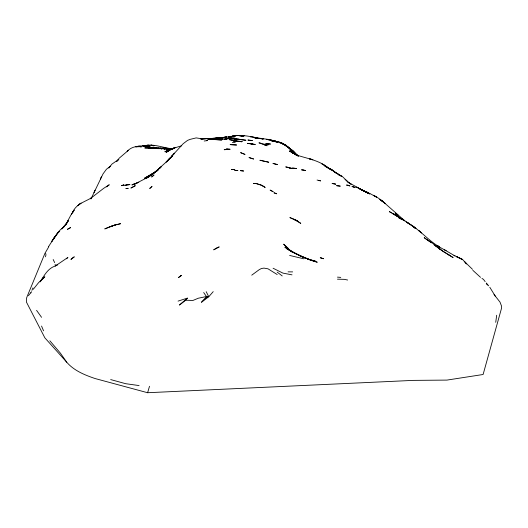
<?xml version="1.0" encoding="UTF-8"?>
<svg xmlns="http://www.w3.org/2000/svg" width="528" height="528" viewBox="0 0 528 528"><rect width="100%" height="100%" fill="white"/><g stroke="black" fill="none" stroke-linecap="round" stroke-linejoin="round"><path stroke-width="0.79" d="M55.282 266.152L55.143 264.337M495.726 322.337L496.696 315.242M45.467 256.813L45.962 254.866L45.698 253.513M48.767 246.814L44.946 253.341L27.113 296.584L26.479 298.313L26.4 302.009L44.847 337.828L67.69 363.277C74.824 371.012 85.298 375.236 95.146 378.556L147.616 392.726L149.503 386.272M30.901 292.961L31.423 291.634M31.911 290.354L32.967 287.892M90.941 198.983L103.052 173.87L106.445 169.237L110.418 166.181L108.808 167.97L112.015 164.03L118.833 159.344L116.596 161.568M95.093 190.166L94.057 192.496L94.769 190.892M66.739 362.221L60.364 353.12L49.85 340.778M101.119 177.573L101.416 176.953L100.346 179.15M65.894 224.479L70.884 215.074L74.204 210.085L71.405 214.243L71.689 213.748M65.538 225.397L68.264 220.48L65.908 224.545M48.556 246.602L57.281 233.171L60.225 229.918L64.634 226.189L61.934 228.934M65.571 225.106L66.066 224.288M40.181 281.86C43.976 275.972 47.494 268.864 54.483 266.297M54.78 237.098L54.021 238.319L58.159 232.571L54.985 236.815M66.376 223.786L68.079 221.126L62.066 228.598M41.639 279.939L43.025 277.906L40.834 280.936M73.636 210.87L72.745 212.124C76.197 203.966 84.764 201.894 91.615 197.749L90.374 198.594L103.712 188.311L109.256 184.741L106.696 186.912M33.31 289.265L38.61 282.625L44.827 276.771L41.375 280.249M28.446 295.713L30.802 292.651M187.348 298.135L179.441 305.052L185.724 300.194L187.348 298.135L178.061 301.112M146.263 178.372L157.984 169.851L156.809 170.742L161.205 166.762L155.014 172.135L167.119 161.218L170.141 157.971L166.109 162.122L174.583 153.16L171.448 156.473L172.333 155.542M213.22 291.641L208.778 296.729L201.531 302.207L206.705 296.868L208.778 296.729L206.204 291.687M117.11 161.007L119.176 158.209L128.198 150.52L127.142 151.325C130.706 147.437 136.217 145.622 141.365 146.89L139.141 146.527L139.946 146.652L135.815 146.883L139.022 145.919L146.236 146.025L142.428 145.82L144.448 145.926M66.594 258.819L67.907 257.426L56.384 265.28M168.623 159.575L169.297 158.869M173.032 154.81L183.157 143.728L187.532 140.395L190.166 139.352L196.172 137.9L202.429 138.871L206.276 138.455L211.457 139.102L210.85 139.115L220.79 139.319L216.876 139.187M201.531 302.207L207.438 296.34L198.317 298.214L192.845 300.491L185.724 300.194M79.787 203.782L77.847 205.623L81.101 203.003M160.024 167.878L160.644 167.323L158.981 168.782M155.727 171.739L150.48 175.56L152.275 174.385M58.106 232.61L59.73 231.396M156.328 171.303L158.063 169.983L152.823 173.91L157.476 170.551M147.437 177.692L153.866 173.21L146.698 177.896L149.2 176.609L135.617 183.625L131.875 184.965L138.838 182.246L133.274 184.411L135.841 183.612M151.668 174.788L147.523 177.652M251.75 275.174L259.076 269.768L261.4 268.508L263.967 268.112L268.006 268.818L277.2 274.54M156.71 171.006L150.289 174.781L152.632 173.639M172.187 149.318L173.989 148.256M133.465 186.734L135.32 185.698L130.891 188.041L134.66 186.067M55.084 266.119L57.268 264.95L55.843 265.709M170.445 149.365L168.967 149.648L181.639 145.768M169.237 149.853L168.181 150.302L174.471 147.939L171.494 149.094M170.135 149.424L169.092 149.919L172.069 148.724L168.095 149.926L170.828 149.259M109.091 227.08L104.775 228.908L114.926 224.948L120.595 223.681L116.873 224.677M135.617 183.625L136.303 183.335L133.769 184.404M143.781 145.906C153.338 143.22 163.007 147.959 172.55 148.804M143.642 146.018L144.87 145.603L143.26 145.867M112.834 225.72L112.345 225.865L115.144 225.053L109.626 226.875L111.83 226.083L111.256 226.274M230.03 136.983L231.383 136.693L228.842 136.976L236.069 135.742L229.614 136.772M228.492 137.115L234.531 135.953L230.446 136.666L232.921 136.297L230.908 136.818M114.748 225.192L116.16 224.849M167.983 149.431L166.617 149.747L172.603 149.015M222.427 137.742L226.459 137.003L230.736 137.042L229.456 137.029M232.492 136.389L232.921 136.297M207.768 139.095L216.084 137.775L225.146 137.729L215.866 138.085L224.631 137.267L222.757 137.557M231.383 136.693L229.819 136.996L234.498 136.858L228.182 137.016M148.355 144.982L147.51 145.147M200.838 139.055L206.903 138.607M216.414 138.098L217.932 137.848L216.665 138.039M222.856 137.544L226.459 137.003L223.918 137.346M220.546 138.079L221.8 137.887M200.924 139.062L202.415 138.838L201.148 138.692L205.517 138.706L203.313 138.613M228.413 136.93L236.874 135.359L243.164 135.841L241.256 135.531M206.824 140.672L207.55 140.573L204.191 141.016M213.127 138.547L214.388 138.382M226.783 137.115L223.516 137.531L226.552 137.26M210.784 138.97L215.833 138.316L208.652 139.049L222.776 138.376L208.441 139.141M250.609 137.029L252.133 136.864L257.077 137.993L253.11 137.366M152.236 148.144L144.745 147.919L160.472 148.328L169.079 149.464M212.804 138.805L202.825 138.699L204.362 138.633M147.616 392.726L413.233 380.384L446.939 380.094L483.107 374.497L501.554 308.161L501.6 306.24L500.009 302.102L494.023 294.485M216.731 139.168L227.106 139.28L224.426 139.359M218.731 139.359L221.965 139.379M166.822 149.49L168.254 149.477M264.779 144.408L266.29 144.395M337.451 279.173L344.375 279.352L347.642 280.025M288.09 271.847L292.664 271.894M236.63 141.088L242.2 141.55L236.808 141.115L229.198 139.597L234.293 140.679M172.511 148.757L167.95 148.388L172.755 148.79M211.226 139.115L207.412 138.785M172.161 148.751L169.462 148.48L171.534 148.724M240.623 135.425L236.293 135.577C242.939 135.056 249.698 136.316 256.172 137.696L255.526 137.636L269.353 139.564L274.844 141.148L266.864 139.445L274.204 140.653L277.847 142.27M257.182 138.118L263.043 138.937L254.681 137.881L256.483 138.072M234.505 138.956L237.013 139.154L227.509 138.336L241.118 139.656L236.339 138.831M235.257 142.646L232.346 142.448M154.506 148.15L156.79 148.315L150.223 147.84L153.153 148.051M337.458 277.127L340.765 277.391M241.864 139.722L245.989 140.263L236.848 139.148M169.996 148.665L168.518 148.52L171.481 148.962L169.996 148.665L170.339 148.738M154.638 148.144L158.354 148.559L156.11 148.295M139.088 385.572L125.671 383.698L110.689 379.586M262.145 138.864L263.498 139.016M249.091 140.171L247.903 140.039L252.43 140.6L249.678 140.237M156.882 148.388L159.04 148.639L157.575 148.467L158.354 148.559M234.953 140.758L236.933 141.002L234.142 140.62L236.808 141.115M152.876 145.55L154.024 145.84L152.302 145.471L153.595 145.655M267.089 144.514L268.693 144.745L261.802 143.847L264.026 144.415M238.907 139.22L238.55 139.168L241.118 139.656M164.168 149.582L164.868 149.695L164.109 149.51M292.017 274.85L282.916 273.108L273.088 268.244M270.211 140.045L273.075 140.54M167.343 149.688L166.023 149.457L166.558 149.549M266.251 139.352L267.465 139.59M275.095 141.339C281.741 142.303 287.951 145.603 292.162 150.909L287.39 146.5L295.733 154.678M271.451 140.382L272.62 140.646M289.628 255.446L303.831 258.799M318.318 180.345L320.635 180.893L317.064 180.041M161.278 148.962L162.023 149.14M279.556 142.738L282.262 143.398L285.978 145.233L283.477 144.071M274.256 140.877L276.962 141.801L274.204 140.653M275.194 141.128L279.154 141.94L282.909 143.728M307.586 259.162L317.262 262.225L310.715 260.119L294.934 253.381M300.016 255.968L309.256 259.453L315.533 261.215C305.316 258.674 295.713 254.06 286.704 248.675L305.309 258.337M366.96 192.707L368.795 193.433M282.374 143.761L283.932 144.382L281.932 143.557M436.748 245.507L446.101 250.78L444.332 249.704M280.817 143.095L281.266 143.279M290.215 151.516L289.595 151.246L294.386 153.813M292.644 152.764L291.456 152.236L298.241 155.819M364.617 191.354L359.799 189.031L370.425 193.796L376.636 197.195L373.296 195.268L376.16 196.627L381.902 200.561L384.727 203.168L382.305 201.287M362.822 190.41L360.459 189.262L365.699 191.829M364.076 191.03L368.201 193.136M289.872 148.632L293.429 150.79L298.373 156.268M445.177 250.219L454.918 255.889L454.001 255.374L462.627 259.552L466.547 263.947L464.389 261.254M436.808 245.586L439.751 247.229L437.158 245.553L438.926 246.609C428.934 240.728 421.45 231.693 411.695 225.443M395.452 215.081L392.865 213.721L403.656 220.018L400.943 218.539M297.911 221.344L293.212 219.133L297.911 221.344L295.423 219.945M366.498 192.199L369.739 193.882L366.887 192.43M361.673 189.823L363.482 190.747M292.552 218.843L289.879 217.569L295.72 219.938L300.782 223.37L297.937 221.621M291.991 152.48L293.779 153.41L290.875 151.675L293.198 152.995M364.538 191.248L356.624 187.11L359.522 188.648M294.994 153.853L292.644 152.579L297.891 155.74M294.248 253.004L284.876 247.203L288.981 250.001M294.987 154.156L297.898 155.912M368.676 193.274L369.838 193.934M362.782 190.384L359.258 188.503L365.805 191.948M365.125 191.585L366.894 192.595M394.482 214.566L402.415 219.49M448.635 254.773L453.13 257.578L443.263 251.559L437.105 247.058M326.786 166.96L324.476 165.469L331.485 169.91L324.977 166.175L331.168 169.33L339.167 174.748L334.343 172.055L342.217 176.359L347.576 181.573L347.186 181.243L351.113 184.239L347.761 182.081L359.495 188.588M449.592 255.347L442.51 250.906L435.851 245.916L439.956 249.157L432.67 243.289L427.489 240.062L431.726 242.781L429.132 241.118L430.808 242.24M366.274 192.119L367.943 193.149M408.632 223.265L407.048 222.248L415.939 228.578L411.391 225.027L406.25 222.037L411.081 225.007M401.141 218.48L404.296 220.486L401.828 218.869M398.917 217.47L395.967 215.081L403.181 219.938M400.422 218.216L398.871 217.219L407.708 222.664M324.476 165.469L328.957 168.584M297.191 155.496L295 154.308L298.624 155.819L296.776 155.093C307.375 158.618 318.886 160.261 327.815 167.567M481.939 278.401L483.483 279.398L485.146 281.622M290.974 251.341L292.307 252.226M329.485 168.775L331.096 169.884M385.48 203.544L383.882 202.409L404.91 220.922M433.996 244.807L436.544 246.655M438.233 247.856L440.794 249.718M325.532 166.353L326.647 167.171M381.071 200.343L379.83 199.393L384.549 202.891M277.213 272.125L282.209 275.946M295.977 154.664L296.538 155.093M396.812 215.747L397.452 216.242M297.079 155.318L292.459 151.899L295.462 154.295M472.877 270.349L480.533 277.339M296.419 155.067L295.944 154.658L296.901 155.496M345.055 179.309L347.576 181.573M472.514 269.353L465.155 262.211M486.242 283.628L487.489 285.054M486.334 283.008L488.677 285.826M290.473 149.2L291.641 150.381L291.093 149.813M41.56 317.321L36.577 310.358M53.189 259.519L54.641 262.601M203.683 292.545L206.27 296.254M489.799 287.278L495.521 296.518M41.554 326.047L43.56 330.838M52.312 240.623L51.863 241.362L54.879 236.63L52.312 240.623M169.528 158.855L167.376 161.179L169.528 158.855M171.719 156.625L170.3 158.149L172.517 155.846L171.719 156.625M150.473 187.79L149.701 188.47L152.057 186.41L150.473 187.79M153.912 175.065L151.721 176.933L153.912 175.065M73.102 257.671L70.93 259.406L74.29 256.813L73.102 257.671M180.787 275.854L178.339 277.662L181.5 275.378L180.787 275.854M151.226 174.431L144.646 178.134L151.226 174.431M168.617 150.896L166.063 152.401L172.003 148.936L168.617 150.896M216.401 248.16L213.701 249.836L219.199 246.893L216.401 248.16M149.134 176.055L146.032 177.725L151.041 175.111L149.134 176.055M70.594 227.588L67.531 229.277L70.594 227.588M172.821 148.474L171.785 149.021L175.758 147.431L172.821 148.474M165.211 151.602L164.908 151.76L167.95 150.328L165.211 151.602M123.334 185.031L121.466 185.678L124.034 184.958L123.334 185.031M231.165 136.501L229.264 136.976L235.534 135.729L231.165 136.501M146.936 145.834L145.695 146.117L150.289 146.117L146.936 145.834M126.595 184.912L124.667 185.328L129.954 184.569L126.595 184.912M169.851 149.424L168.518 149.695L170.742 149.246L169.851 149.424M168.828 149.345L167.429 149.556L168.828 149.345M128.106 188.318L125.987 188.536L128.106 188.318M158.116 148.427L156.618 148.619L161.957 148.672L158.116 148.427M225.106 149.629L224.202 149.695L228.096 149.49L225.106 149.629M232.373 169.514L231.469 169.574L234.887 169.607L232.373 169.514M150.084 148.012L148.612 148.071L150.084 148.012M167.706 148.388L162.776 147.992L167.706 148.388M270.382 144.025L265.894 143.708L270.382 144.025M214.421 139.201L212.599 139.214L222.321 139.663L214.421 139.201M238.656 135.524L238.075 135.524L243.243 136.363L238.656 135.524M215.556 139.564L213.668 139.544L221.694 139.993L215.556 139.564M154.018 147.609L152.559 147.576L155.476 147.939L154.018 147.609M235.349 170.392L234.689 170.379L237.917 170.564L235.349 170.392M254.093 183.447L253.433 183.434L256.674 183.632L261.796 185.335L256.067 183.559L256.674 183.632L254.093 183.447M227.146 149.087L226.255 149.054L230.129 149.259L227.146 149.087M227.396 138.554L225.001 138.468L229.805 138.745L227.396 138.554M148.21 146.777L146.764 146.731L148.962 146.817L148.21 146.777M236.504 144.995L230.215 144.619L236.504 144.995M239.237 141.491L233.303 141.068L241.923 141.742L239.237 141.491M161.938 148.229L160.03 148.084L161.938 148.229M241.157 170.696L240.484 170.65L243.672 171.026L241.157 170.696M296.63 168.511L292.459 168.089L296.63 168.511M161.766 148.52L158.275 148.097L161.766 148.52M252.74 144.071L247.322 143.332L255.328 144.5L252.74 144.071M347.926 185.203L346.487 185.064L349.939 185.935L347.926 185.203M145.985 146.764L144.56 146.553L145.985 146.764M340.164 186.107L336.679 185.698L340.164 186.107M335.683 184.133L332.178 183.5L335.683 184.133M157.608 148.15L152.592 147.279L159.053 148.348L157.608 148.15M303.131 170.009L301.481 169.818L305.521 170.498L303.131 170.009M275.213 141.623L271.544 140.89L277.246 142.078L275.213 141.623M242.444 135.59L241.712 135.491L244.22 135.848L242.444 135.59M266.099 161.601L259.888 160.255L268.765 162.241L266.099 161.601M264.845 145.213L267.082 145.721L264.845 145.213M293.185 168.63L289.014 167.798L293.185 168.63M252.496 144.005L249.863 143.517L252.496 144.005M151.589 145.246L151.001 145.134L152.453 145.477L151.589 145.246M311.104 159.218L309.355 158.842L312.899 159.773L311.104 159.218M259.076 142.883L261.32 143.425L259.076 142.883M287.384 167.27L285.721 166.888L289.892 167.878L287.384 167.27M277.332 164.551L273.062 163.482L277.332 164.551M282.196 143.22L281.516 143.048L289.37 148.163L294.617 153.608L288.968 147.86L289.37 148.163L282.196 143.22M353.291 186.853L351.952 186.516L355.258 187.493L353.291 186.853M321.466 258.1L320.252 257.75L323.618 258.74L321.466 258.1M253.539 158.994L249.11 157.575L253.539 158.994M276.672 193.756L274.045 192.826L276.672 193.756M366.92 192.1L363.871 190.945L368.669 192.997L366.92 192.1M244.913 154.387L240.715 152.684L244.913 154.387M458.7 257.578L456.76 256.806L462.627 259.552L458.7 257.578M391.961 213.061L389.387 211.649L391.961 213.061M399.67 218.229L398.798 217.793L401.359 219.146L399.67 218.229M339.92 175.421L338.534 174.702L341.722 176.372L339.92 175.421M332.006 169.838L329.353 168.445L334.798 172.016L332.006 169.838M393.611 213.866L392.654 213.358L395.215 214.79L393.611 213.866M323.294 164.657L322.021 163.984L325.057 165.653L323.294 164.657M272.613 191.42L270.118 190.087L273.181 191.723L272.613 191.42M292.109 152.183L289.846 150.883L292.109 152.183M262.838 185.981L262.277 185.665L265.175 187.427L262.838 185.981M382.074 201.023L380.358 200.039L382.998 201.676L382.074 201.023M428.307 240.629L424.255 237.706L428.307 240.629M397.901 215.035L395.538 213.2L397.901 215.035M291.317 251.341L285.978 246.932L291.317 251.341M413.767 226.829L412.949 226.149L415.153 228.155L413.767 226.829M421.384 232.848L419.113 230.861L421.384 232.848M288.024 248.266L283.747 244.233L288.024 248.266"/></g></svg>
